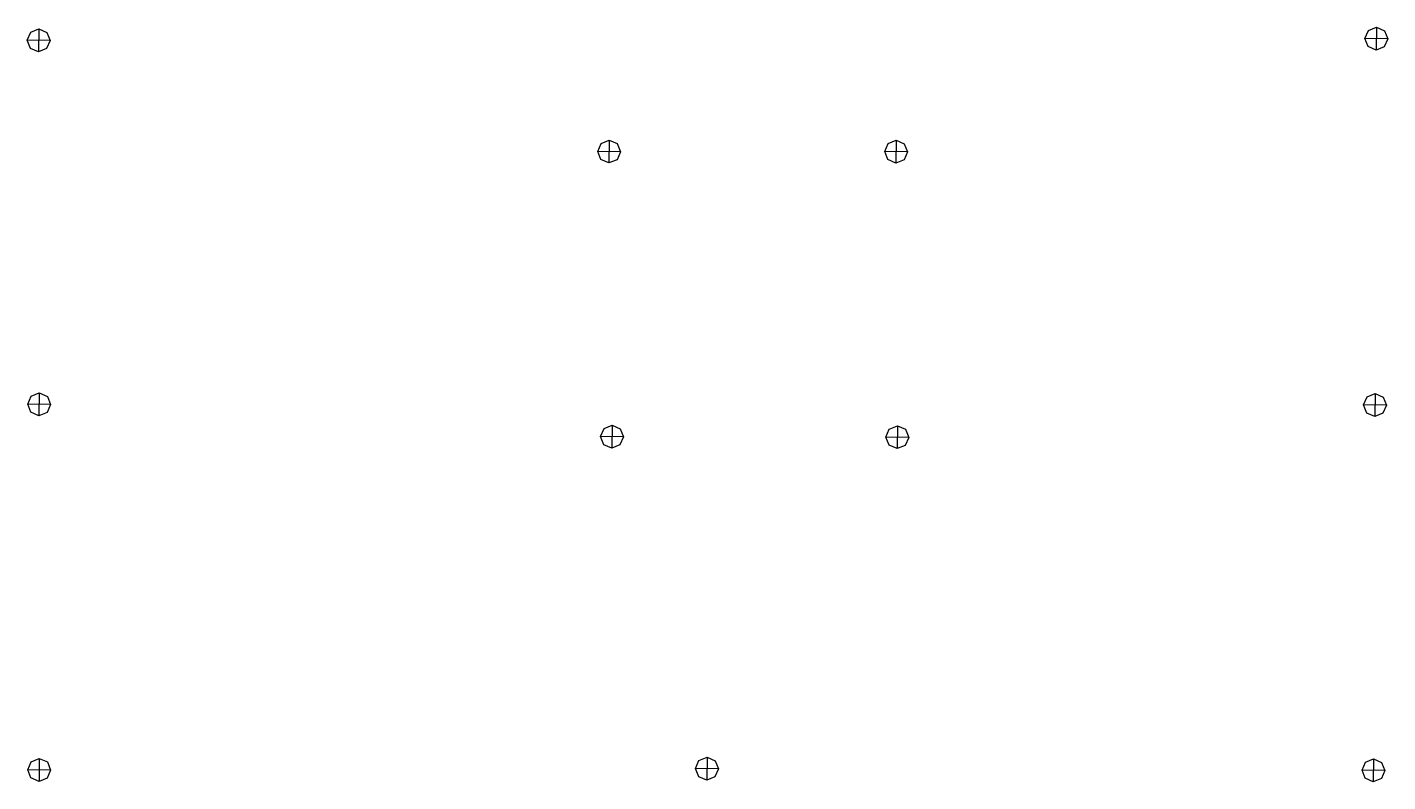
# Model space of a CAD drawing. Extents: x 3 to 220, y 3 to 123.
import ezdxf

# ---------------------------------------------------------------- set-up
doc = ezdxf.new("R2010")
doc.units = 0
doc.layers.add('Holes', color=7, linetype='CONTINUOUS')

msp = doc.modelspace()

# ---------------------------------------------------------------- linework, layer by layer
at = {"layer": 'Holes', "color": 7}
for p, q in [((2.649057, 121.31193), (3.201904, 122.59437)), ((3.201904, 122.59437), (4.499654, 123.110276)), ((4.499654, 123.110276), (5.782093, 122.557418)), ((5.782093, 122.557418), (6.297995, 121.259671)), ((216.443372, 121.59633), (216.996219, 122.87877)), ((216.996219, 122.87877), (218.293969, 123.394676)), ((218.293969, 123.394676), (219.576408, 122.841818)), ((219.576408, 122.841818), (220.09231, 121.544071)), ((3.164959, 120.014182), (2.649057, 121.31193)), ((4.447398, 119.461324), (3.164959, 120.014182)), ((5.745144, 119.977222), (4.447398, 119.461324)), ((6.297995, 121.259671), (5.745144, 119.977222)), ((216.959274, 120.298582), (216.443372, 121.59633)), ((218.241713, 119.745724), (216.959274, 120.298582)), ((219.539459, 120.261622), (218.241713, 119.745724)), ((220.09231, 121.544071), (219.539459, 120.261622)), ((93.820572, 103.55253), (94.373419, 104.83497)), ((94.373419, 104.83497), (95.671169, 105.350876)), ((95.671169, 105.350876), (96.953608, 104.798018)), ((96.953608, 104.798018), (97.46951, 103.500271)), ((139.691372, 103.53163), (140.244219, 104.81407)), ((140.244219, 104.81407), (141.541969, 105.329976)), ((141.541969, 105.329976), (142.824408, 104.777118)), ((142.824408, 104.777118), (143.34031, 103.479371)), ((94.336474, 102.254782), (93.820572, 103.55253)), ((95.618913, 101.701924), (94.336474, 102.254782)), ((96.916659, 102.217822), (95.618913, 101.701924)), ((97.46951, 103.500271), (96.916659, 102.217822)), ((140.207274, 102.233882), (139.691372, 103.53163)), ((141.489713, 101.681024), (140.207274, 102.233882)), ((143.34031, 103.479371), (142.787459, 102.196922)), ((142.787459, 102.196922), (141.489713, 101.681024)), ((2.733409, 63.16485), (3.286256, 64.44729)), ((3.249311, 61.867102), (2.733409, 63.16485)), ((3.286256, 64.44729), (4.584006, 64.963196)), ((4.584006, 64.963196), (5.866445, 64.410338)), ((6.382347, 63.112591), (5.829496, 61.830142)), ((5.866445, 64.410338), (6.382347, 63.112591)), ((216.230372, 63.0512), (216.783219, 64.33364)), ((216.783219, 64.33364), (218.080969, 64.849546)), ((218.080969, 64.849546), (219.363408, 64.296688)), ((219.363408, 64.296688), (219.87931, 62.998941)), ((4.53175, 61.314244), (3.249311, 61.867102)), ((5.829496, 61.830142), (4.53175, 61.314244)), ((216.746274, 61.753452), (216.230372, 63.0512)), ((218.028713, 61.200594), (216.746274, 61.753452)), ((219.326459, 61.716492), (218.028713, 61.200594)), ((219.87931, 62.998941), (219.326459, 61.716492)), ((94.277672, 57.99315), (94.830519, 59.27559)), ((94.830519, 59.27559), (96.128269, 59.791496)), ((96.128269, 59.791496), (97.410708, 59.238638)), ((97.410708, 59.238638), (97.92661, 57.940891)), ((139.874372, 57.91661), (140.427219, 59.19905)), ((140.427219, 59.19905), (141.724969, 59.714956)), ((141.724969, 59.714956), (143.007408, 59.162098)), ((143.007408, 59.162098), (143.52331, 57.864351)), ((94.793574, 56.695402), (94.277672, 57.99315)), ((96.076013, 56.142544), (94.793574, 56.695402)), ((97.373759, 56.658442), (96.076013, 56.142544)), ((97.92661, 57.940891), (97.373759, 56.658442)), ((140.390274, 56.618862), (139.874372, 57.91661)), ((141.672713, 56.066004), (140.390274, 56.618862)), ((142.970459, 56.581902), (141.672713, 56.066004)), ((143.52331, 57.864351), (142.970459, 56.581902)), ((3.288319, 6.03637), (4.586069, 6.552276)), ((4.586069, 6.552276), (5.868508, 5.999418)), ((110.010219, 6.22617), (111.307969, 6.742076)), ((111.307969, 6.742076), (112.590408, 6.189218)), ((2.735472, 4.75393), (3.288319, 6.03637)), ((3.251374, 3.456182), (2.735472, 4.75393)), ((6.38441, 4.701671), (5.831559, 3.419222)), ((5.868508, 5.999418), (6.38441, 4.701671)), ((109.457372, 4.94373), (110.010219, 6.22617)), ((109.973274, 3.645982), (109.457372, 4.94373)), ((113.10631, 4.891471), (112.553459, 3.609022)), ((112.590408, 6.189218), (113.10631, 4.891471)), ((215.974372, 4.68613), (216.527219, 5.96857)), ((216.490274, 3.388382), (215.974372, 4.68613)), ((216.527219, 5.96857), (217.824969, 6.484476)), ((217.824969, 6.484476), (219.107408, 5.931618)), ((219.62331, 4.633871), (219.070459, 3.351422)), ((219.107408, 5.931618), (219.62331, 4.633871)), ((4.533813, 2.903324), (3.251374, 3.456182)), ((5.831559, 3.419222), (4.533813, 2.903324)), ((111.255713, 3.093124), (109.973274, 3.645982)), ((112.553459, 3.609022), (111.255713, 3.093124)), ((217.772713, 2.835524), (216.490274, 3.388382)), ((219.070459, 3.351422), (217.772713, 2.835524))]:
    msp.add_line(p, q, dxfattribs=at)
at = {"layer": 'Holes', "color": 1}
for p, q in [((4.499648, 123.110264), (4.447397, 119.461324)), ((218.293963, 123.394664), (218.241712, 119.745724)), ((6.297993, 121.259664), (2.649052, 121.311964)), ((220.092308, 121.544064), (216.443367, 121.596364)), ((95.671163, 105.350864), (95.618912, 101.701924)), ((141.541963, 105.329964), (141.489712, 101.681024)), ((97.469508, 103.500264), (93.820567, 103.552564)), ((143.340308, 103.479364), (139.691367, 103.531664)), ((6.382345, 63.112584), (2.733404, 63.164884)), ((4.584, 64.963184), (4.531749, 61.314244)), ((218.080963, 64.849534), (218.028712, 61.200594)), ((219.879308, 62.998934), (216.230367, 63.051234)), ((96.128263, 59.791484), (96.076012, 56.142544)), ((141.724963, 59.714944), (141.672712, 56.066004)), ((97.926608, 57.940884), (94.277667, 57.993184)), ((143.523308, 57.864344), (139.874367, 57.916644)), ((4.586063, 6.552264), (4.533812, 2.903324)), ((111.307963, 6.742064), (111.255712, 3.093124)), ((6.384408, 4.701664), (2.735467, 4.753964)), ((113.106308, 4.891464), (109.457367, 4.943764)), ((219.623308, 4.633864), (215.974367, 4.686164)), ((217.824963, 6.484464), (217.772712, 2.835524))]:
    msp.add_line(p, q, dxfattribs=at)

doc.saveas('drawing.dxf')
